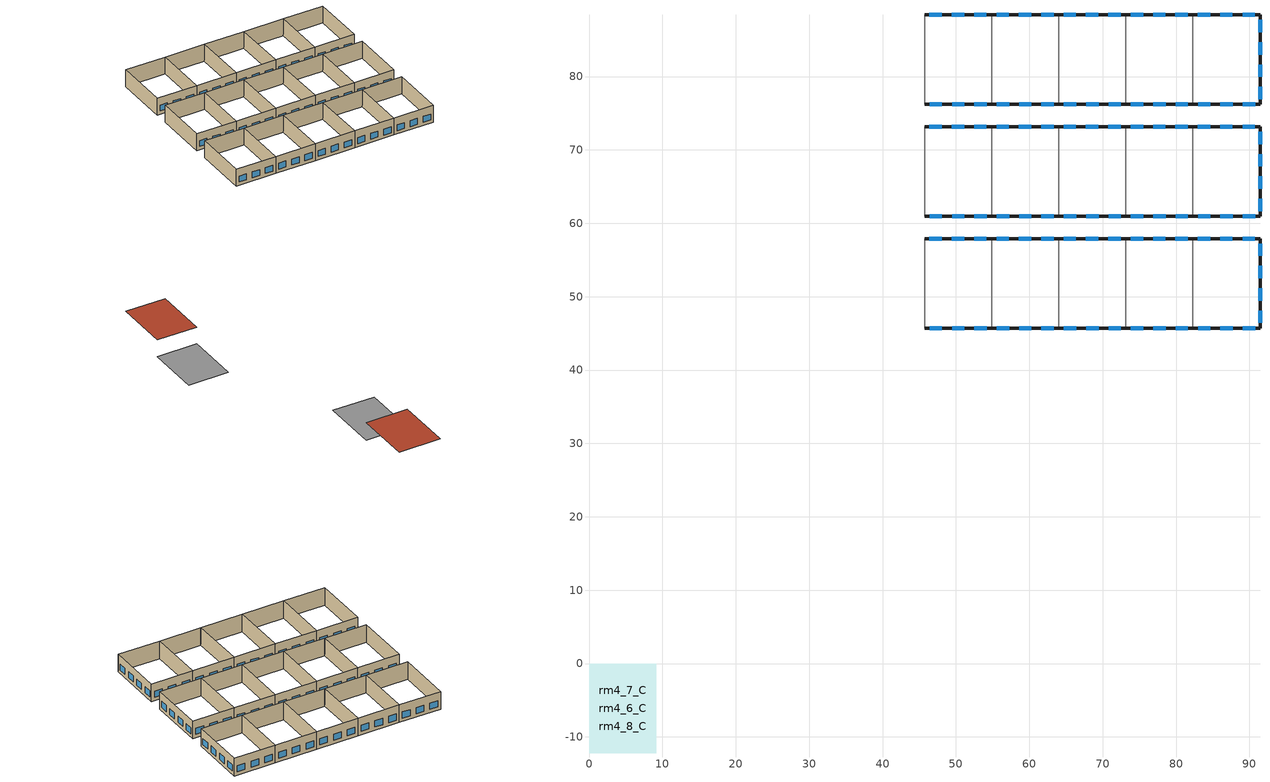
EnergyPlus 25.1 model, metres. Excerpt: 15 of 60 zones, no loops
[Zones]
rm4_6_C
 floor outside (SIMULATED_SL110): 0,-12.19 0,0 9.14,0 9.14,-12.19 z0
 wall outside (4_CONC_RADVA135): 54.86,57.91 45.72,57.91 / 45.72,45.72 54.86,45.72 z0:3.96
 wall to rm4_5_C (PARTITION115_rev): 45.72,57.91 45.72,45.72 z0:3.96
 wall to rm4_7_C (PARTITION115): 54.86,45.72 54.86,57.91 z0:3.96
 window (GT3): 54.16,57.91 52.49,57.91 / 51.12,57.91 49.44,57.91 / 48.07,57.91 46.39,57.91 / 46.42,45.72 48.1,45.72 / 49.47,45.72 51.15,45.72 / 52.52,45.72 54.19,45.72 z0.76:2.13
 roof outside (CONC_4_IN_NO96): 0,12.19 0,0 9.14,0 9.14,12.19 z3.96
rm4_7_C
 floor outside (SIMULATED_SL110): 0,-12.19 0,0 9.14,0 9.14,-12.19 z0
 wall outside (4_CONC_RADVA135): 64.01,57.91 54.86,57.91 / 54.86,45.72 64.01,45.72 z0:3.96
 wall to rm4_8_C (PARTITION115): 64.01,45.72 64.01,57.91 z0:3.96
 window (GT3): 63.31,57.91 61.63,57.91 / 60.26,57.91 58.58,57.91 / 57.21,57.91 55.53,57.91 / 55.56,45.72 57.24,45.72 / 58.61,45.72 60.29,45.72 / 61.66,45.72 63.34,45.72 z0.76:2.13
 roof outside (CONC_4_IN_NO96): 0,12.19 0,0 9.14,0 9.14,12.19 z3.96
rm4_8_C
 floor outside (SIMULATED_SL110): 0,-12.19 0,0 9.14,0 9.14,-12.19 z0
 wall outside (4_CONC_RADVA135): 73.15,57.91 64.01,57.91 / 64.01,45.72 73.15,45.72 z0:3.96
 wall to rm4_9_C (PARTITION115): 73.15,45.72 73.15,57.91 z0:3.96
 window (GT3): 72.45,57.91 70.78,57.91 / 69.4,57.91 67.73,57.91 / 66.36,57.91 64.68,57.91 / 64.71,45.72 66.39,45.72 / 67.76,45.72 69.43,45.72 / 70.81,45.72 72.48,45.72 z0.76:2.13
 roof outside (CONC_4_IN_NO96): 0,12.19 0,0 9.14,0 9.14,12.19 z3.96
rm4_9_C
 floor outside (SIMULATED_SL110): 0,-12.19 0,0 9.14,0 9.14,-12.19 z0
 wall outside (4_CONC_RADVA135): 82.3,57.91 73.15,57.91 / 73.15,45.72 82.3,45.72 z0:3.96
 wall to rm4_10_C (PARTITION115): 82.3,45.72 82.3,57.91 z0:3.96
 window (GT3): 81.59,57.91 79.92,57.91 / 78.55,57.91 76.87,57.91 / 75.5,57.91 73.82,57.91 / 73.85,45.72 75.53,45.72 / 76.9,45.72 78.58,45.72 / 79.95,45.72 81.62,45.72 z0.76:2.13
 roof outside (CONC_4_IN_NO96): 0,12.19 0,0 9.14,0 9.14,12.19 z3.96
rm4_10_C
 floor outside (SIMULATED_SL110): 0,-12.19 0,0 9.14,0 9.14,-12.19 z0
 wall outside (4_CONC_RADVA135): 82.3,45.72 91.44,45.72 91.44,57.91 82.3,57.91 z0:3.96
 window (GT3): 90.74,57.91 89.06,57.91 / 87.69,57.91 86.02,57.91 / 84.64,57.91 82.97,57.91 / 91.44,46.42 91.44,48.1 / 91.44,49.47 91.44,51.15 / 91.44,52.52 91.44,54.19 / 91.44,55.56 91.44,57.24 / 83,45.72 84.67,45.72 / 86.05,45.72 87.72,45.72 / 89.09,45.72 90.77,45.72 z0.76:2.13
 roof outside (CONC_4_IN_NO96): 0,12.19 0,0 9.14,0 9.14,12.19 z3.96
rm5_6_C
 floor outside (SIMULATED_SL110): 0,-12.19 0,0 9.14,0 9.14,-12.19 z0
 wall outside (4_CONC_RADVA135): 54.86,73.15 45.72,73.15 / 45.72,60.96 54.86,60.96 z0:3.96
 wall to rm5_5_C (PARTITION115_rev): 45.72,73.15 45.72,60.96 z0:3.96
 wall to rm5_7_C (PARTITION115): 54.86,60.96 54.86,73.15 z0:3.96
 window (GT3): 54.16,73.15 52.49,73.15 / 51.12,73.15 49.44,73.15 / 48.07,73.15 46.39,73.15 / 46.42,60.96 48.1,60.96 / 49.47,60.96 51.15,60.96 / 52.52,60.96 54.19,60.96 z0.76:2.13
 roof outside (CONC_4_IN_NO96): 0,12.19 0,0 9.14,0 9.14,12.19 z3.96
rm5_7_C
 floor outside (SIMULATED_SL110): 0,-12.19 0,0 9.14,0 9.14,-12.19 z0
 wall outside (4_CONC_RADVA135): 64.01,73.15 54.86,73.15 / 54.86,60.96 64.01,60.96 z0:3.96
 wall to rm5_8_C (PARTITION115): 64.01,60.96 64.01,73.15 z0:3.96
 window (GT3): 63.31,73.15 61.63,73.15 / 60.26,73.15 58.58,73.15 / 57.21,73.15 55.53,73.15 / 55.56,60.96 57.24,60.96 / 58.61,60.96 60.29,60.96 / 61.66,60.96 63.34,60.96 z0.76:2.13
 roof outside (CONC_4_IN_NO96): 0,12.19 0,0 9.14,0 9.14,12.19 z3.96
rm5_8_C
 floor outside (SIMULATED_SL110): 0,-12.19 0,0 9.14,0 9.14,-12.19 z0
 wall outside (4_CONC_RADVA135): 73.15,73.15 64.01,73.15 / 64.01,60.96 73.15,60.96 z0:3.96
 wall to rm5_9_C (PARTITION115): 73.15,60.96 73.15,73.15 z0:3.96
 window (GT3): 72.45,73.15 70.78,73.15 / 69.4,73.15 67.73,73.15 / 66.36,73.15 64.68,73.15 / 64.71,60.96 66.39,60.96 / 67.76,60.96 69.43,60.96 / 70.81,60.96 72.48,60.96 z0.76:2.13
 roof outside (CONC_4_IN_NO96): 0,12.19 0,0 9.14,0 9.14,12.19 z3.96
rm5_9_C
 floor outside (SIMULATED_SL110): 0,-12.19 0,0 9.14,0 9.14,-12.19 z0
 wall outside (4_CONC_RADVA135): 82.3,73.15 73.15,73.15 / 73.15,60.96 82.3,60.96 z0:3.96
 wall to rm5_10_C (PARTITION115): 82.3,60.96 82.3,73.15 z0:3.96
 window (GT3): 81.59,73.15 79.92,73.15 / 78.55,73.15 76.87,73.15 / 75.5,73.15 73.82,73.15 / 73.85,60.96 75.53,60.96 / 76.9,60.96 78.58,60.96 / 79.95,60.96 81.62,60.96 z0.76:2.13
 roof outside (CONC_4_IN_NO96): 0,12.19 0,0 9.14,0 9.14,12.19 z3.96
rm5_10_C
 floor outside (SIMULATED_SL110): 0,-12.19 0,0 9.14,0 9.14,-12.19 z0
 wall outside (4_CONC_RADVA135): 82.3,60.96 91.44,60.96 91.44,73.15 82.3,73.15 z0:3.96
 window (GT3): 90.74,73.15 89.06,73.15 / 87.69,73.15 86.02,73.15 / 84.64,73.15 82.97,73.15 / 91.44,61.66 91.44,63.34 / 91.44,64.71 91.44,66.39 / 91.44,67.76 91.44,69.43 / 91.44,70.81 91.44,72.48 / 83,60.96 84.67,60.96 / 86.05,60.96 87.72,60.96 / 89.09,60.96 90.77,60.96 z0.76:2.13
 roof outside (CONC_4_IN_NO96): 0,12.19 0,0 9.14,0 9.14,12.19 z3.96
rm6_6_C
 floor outside (SIMULATED_SL110): 0,-12.19 0,0 9.14,0 9.14,-12.19 z0
 wall outside (4_CONC_RADVA135): 54.86,88.39 45.72,88.39 / 45.72,76.2 54.86,76.2 z0:3.96
 wall to rm6_5_C (PARTITION115_rev): 45.72,88.39 45.72,76.2 z0:3.96
 wall to rm6_7_C (PARTITION115): 54.86,76.2 54.86,88.39 z0:3.96
 window (GT3): 54.16,88.39 52.49,88.39 / 51.12,88.39 49.44,88.39 / 48.07,88.39 46.39,88.39 / 46.42,76.2 48.1,76.2 / 49.47,76.2 51.15,76.2 / 52.52,76.2 54.19,76.2 z0.76:2.13
 roof outside (CONC_4_IN_NO96): 0,12.19 0,0 9.14,0 9.14,12.19 z3.96
rm6_7_C
 floor outside (SIMULATED_SL110): 0,-12.19 0,0 9.14,0 9.14,-12.19 z0
 wall outside (4_CONC_RADVA135): 64.01,88.39 54.86,88.39 / 54.86,76.2 64.01,76.2 z0:3.96
 wall to rm6_8_C (PARTITION115): 64.01,76.2 64.01,88.39 z0:3.96
 window (GT3): 63.31,88.39 61.63,88.39 / 60.26,88.39 58.58,88.39 / 57.21,88.39 55.53,88.39 / 55.56,76.2 57.24,76.2 / 58.61,76.2 60.29,76.2 / 61.66,76.2 63.34,76.2 z0.76:2.13
 roof outside (CONC_4_IN_NO96): 0,12.19 0,0 9.14,0 9.14,12.19 z3.96
rm6_8_C
 floor outside (SIMULATED_SL110): 0,-12.19 0,0 9.14,0 9.14,-12.19 z0
 wall outside (4_CONC_RADVA135): 73.15,88.39 64.01,88.39 / 64.01,76.2 73.15,76.2 z0:3.96
 wall to rm6_9_C (PARTITION115): 73.15,76.2 73.15,88.39 z0:3.96
 window (GT3): 72.45,88.39 70.78,88.39 / 69.4,88.39 67.73,88.39 / 66.36,88.39 64.68,88.39 / 64.71,76.2 66.39,76.2 / 67.76,76.2 69.43,76.2 / 70.81,76.2 72.48,76.2 z0.76:2.13
 roof outside (CONC_4_IN_NO96): 0,12.19 0,0 9.14,0 9.14,12.19 z3.96
rm6_9_C
 floor outside (SIMULATED_SL110): 0,-12.19 0,0 9.14,0 9.14,-12.19 z0
 wall outside (4_CONC_RADVA135): 82.3,88.39 73.15,88.39 / 73.15,76.2 82.3,76.2 z0:3.96
 wall to rm6_10_C (PARTITION115): 82.3,76.2 82.3,88.39 z0:3.96
 window (GT3): 81.59,88.39 79.92,88.39 / 78.55,88.39 76.87,88.39 / 75.5,88.39 73.82,88.39 / 73.85,76.2 75.53,76.2 / 76.9,76.2 78.58,76.2 / 79.95,76.2 81.62,76.2 z0.76:2.13
 roof outside (CONC_4_IN_NO96): 0,12.19 0,0 9.14,0 9.14,12.19 z3.96
rm6_10_C
 floor outside (SIMULATED_SL110): 0,-12.19 0,0 9.14,0 9.14,-12.19 z0
 wall outside (4_CONC_RADVA135): 82.3,76.2 91.44,76.2 91.44,88.39 82.3,88.39 z0:3.96
 window (GT3): 90.74,88.39 89.06,88.39 / 87.69,88.39 86.02,88.39 / 84.64,88.39 82.97,88.39 / 91.44,76.9 91.44,78.58 / 91.44,79.95 91.44,81.62 / 91.44,83 91.44,84.67 / 91.44,86.05 91.44,87.72 / 83,76.2 84.67,76.2 / 86.05,76.2 87.72,76.2 / 89.09,76.2 90.77,76.2 z0.76:2.13
 roof outside (CONC_4_IN_NO96): 0,12.19 0,0 9.14,0 9.14,12.19 z3.96
[Building]
Green Design Tools: North Axis {deg}=180.0017; Terrain=City; Loads Convergence Tolerance Value=0.04; Temperature Convergence Tolerance Value {deltaC}=0.4; Solar Distribution=FullExterior; Maximum Number of Warmup Days=25; Minimum Number of Warmup Days=6
[Site:Location]
CZ03RV2: Latitude {deg}=38.5; Longitude {deg}=-121.5; Time Zone {hr}=-8; Elevation {m}=15.24
[Site:GroundTemperature:BuildingSurface]
12.38889, 11.22224, 11.11112, 11.66668, 13.8889, 16.11112, 18.05557, 19.2778, 19.38892, 18.38889, 16.50002, 14.33334
[SizingPeriod:DesignDay] Humidity Condition Type=Wetbulb; Rain Indicator=No; Snow Indicator=No; Daylight Saving Time Indicator=No; Solar Model Indicator=ASHRAEClearSky; Sky Clearness=0
Name | Month | Day of Month | Day Type | Maximum Dry-Bulb Temperature {C} | Daily Dry-Bulb Temperature Range {deltaC} | Wetbulb or DewPoint at Maximum Dry-Bulb {C} | Barometric Pressure {Pa} | Wind Speed {m/s} | Wind Direction {deg}
CZ03RV2 Coldest Day from Weather File | 12 | 28 | WinterDesignDay | 15 | 13.3 | 8.9 | 102805.1 | 2.12 | 67
CZ03RV2 Hottest Day from Weather File | 9 | 29 | SummerDesignDay | 31.7 | 20.6 | 16.1 | 101351.8 | 5.06 | 87
[Material] Thermal Absorptance=0.9
Name | Roughness | Thickness {m} | Conductivity {W/m-K} | Density {kg/m3} | Specific Heat {J/kg-K} | Solar Absorptance | Visible Absorptance
CONC_4_IN_NO96__CC03_97 | MediumRough | 0.10159 | 1.310345 | 2242.584 | 836.7661 | 0.7
SIMULATED_SL110__IN05_111 | MediumRough | 0.245821 | 0.04324 | 9.611076 | 836.7661 | 0
SIMULATED_SL110__MAT357_112 | MediumRough | 0.4572 | 0.8648 | 1361.569 | 836.7661 | 0
SIMULATED_SL110__MAT356_113 | MediumRough | 0.3048 | 0.51888 | 1601.846 | 836.7661 | 0
PARTITION115__GP02_87 | MediumRough | 0.0158801 | 0.160161 | 800.923 | 836.7661 | 0.3
4_CONC_RADVA135__CC14_80 | MediumRough | 0.10159 | 1.801724 | 2242.584 | 836.7661 | 0.7
4_CONC_RADVA135__IN36_136 | MediumRough | 0.0762 | 0.034592 | 28.83323 | 1213.311 | 0.7
4_CONC_RADVA135__GP02_87 | MediumRough | 0.0158801 | 0.160161 | 800.923 | 836.7661 | 0.7
rm4_6_CFURN; rm4_7_CFURN; rm4_8_CFURN; rm4_9_CFURN; rm4_10_CFURN; rm5_6_CFURN; rm5_7_CFURN; rm5_8_CFURN; rm5_9_CFURN; rm5_10_CFURN; rm6_6_CFURN; rm6_7_CFURN; rm6_8_CFURN; rm6_9_CFURN; rm6_10_CFURN | Smooth | 0.00762 | 0.17296 | 640.7384 | 1255.149 | 0.7 | 0.7
[Construction]
CONC_4_IN_NO96: CONC_4_IN_NO96__CC03_97
SIMULATED_SL110: SIMULATED_SL110__IN05_111, SIMULATED_SL110__MAT357_112, SIMULATED_SL110__MAT356_113
PARTITION115; PARTITION115_rev: PARTITION115__GP02_87, PARTITION115__WMF00_116, PARTITION115__GP02_87
4_CONC_RADVA135: 4_CONC_RADVA135__CC14_80, 4_CONC_RADVA135__IN36_136, 4_CONC_RADVA135__GP02_87
GT3: BRONZE 6MM
rm4_6_CFURNCONS: rm4_6_CFURN
rm4_7_CFURNCONS: rm4_7_CFURN
rm4_8_CFURNCONS: rm4_8_CFURN
rm4_9_CFURNCONS: rm4_9_CFURN
rm4_10_CFURNCONS: rm4_10_CFURN
rm5_6_CFURNCONS: rm5_6_CFURN
rm5_7_CFURNCONS: rm5_7_CFURN
rm5_8_CFURNCONS: rm5_8_CFURN
rm5_9_CFURNCONS: rm5_9_CFURN
rm5_10_CFURNCONS: rm5_10_CFURN
rm6_6_CFURNCONS: rm6_6_CFURN
rm6_7_CFURNCONS: rm6_7_CFURN
rm6_8_CFURNCONS: rm6_8_CFURN
rm6_9_CFURNCONS: rm6_9_CFURN
rm6_10_CFURNCONS: rm6_10_CFURN
[Material:NoMass]
PARTITION115__WMF00_116: Roughness=MediumRough; Thermal Resistance {m2-K/W}=0.107499; Thermal Absorptance=0.9; Solar Absorptance=0.3
[WindowMaterial:Glazing]
BRONZE 6MM: Optical Data Type=SpectralAverage; Thickness {m}=.006; Solar Transmittance at Normal Incidence=.482; Front Side Solar Reflectance at Normal Incidence=.054; Back Side Solar Reflectance at Normal Incidence=.054; Visible Transmittance at Normal Incidence=.534; Front Side Visible Reflectance at Normal Incidence=.057; Back Side Visible Reflectance at Normal Incidence=.057; Infrared Transmittance at Normal Incidence=0; Front Side Infrared Hemispherical Emissivity=.84; Back Side Infrared Hemispherical Emissivity=.84; Conductivity {W/m-K}=.9
[WindowMaterial:Shade] Solar Transmittance=0.8; Solar Reflectance=0.19; Visible Transmittance=0.8; Visible Reflectance=0.19; Infrared Hemispherical Emissivity=0.001; Infrared Transmittance=0.99; Thickness {m}=0.001; Conductivity {W/m-K}=10000; Shade to Glass Distance {m}=0.001; Top Opening Multiplier=0; Bottom Opening Multiplier=0; Left-Side Opening Multiplier=0; Right-Side Opening Multiplier=0; Airflow Permeability=0.8
Window1001WSM; Window2530WSM; Window2531WSM; Window1003WSM; Window2532WSM; Window2533WSM; Window1004WSM; Window2534WSM; Window2535WSM; Window2536WSM; Window1006WSM; Window2537WSM; Window2538WSM; Window1007WSM; Window2539WSM; Window2540WSM; Window1008WSM; Window2541WSM; Window2542WSM; Window1009WSM; Window2543WSM; Window2544WSM; Window1010WSM; Window2545WSM; Window2546WSM; Window1011WSM; Window2547WSM; Window2548WSM; Window1012WSM; Window2549WSM; Window2550WSM; Window1013WSM; Window2551WSM; Window2552WSM; Window1014WSM; Window2553WSM; Window2554WSM; Window1015WSM; Window2555WSM; Window2556WSM; Window1016WSM; Window2557WSM; Window2558WSM; Window1017WSM; Window2559WSM; Window2560WSM; Window1018WSM; Window2561WSM; Window2562WSM; Window1005WSM; Window2563WSM; Window2564WSM; Window1019WSM; Window2565WSM; Window2566WSM; Window1020WSM; Window2567WSM; Window2568WSM; Window1021WSM; Window2569WSM; Window2570WSM; Window1022WSM; Window2571WSM; Window2572WSM; Window2573WSM; Window1023WSM; Window2574WSM; Window2575WSM; Window1024WSM; Window2576WSM; Window2577WSM; Window1025WSM; Window2578WSM; Window2579WSM; Window1026WSM; Window2580WSM; Window2581WSM; Window2582WSM; Window1027WSM; Window2583WSM; Window2584WSM; Window1028WSM; Window2585WSM; Window2586WSM; Window1029WSM; Window2587WSM; Window2588WSM; Window1030WSM; Window2589WSM; Window2590WSM; Window1031WSM; Window2591WSM; Window2592WSM; Window1032WSM; Window2593WSM; Window2594WSM; Window1033WSM; Window2595WSM; Window2596WSM; Window1034WSM; Window2597WSM; Window2598WSM; Window1035WSM; Window2599WSM; Window2600WSM; Window1036WSM; Window2601WSM; Window2602WSM; Window1037WSM; Window2603WSM; Window2604WSM; Window1038WSM; Window2605WSM; Window2606WSM; Window1039WSM; Window2607WSM; Window2608WSM; Window1040WSM; Window2609WSM; Window2610WSM; Window1041WSM; Window2611WSM; Window2612WSM; Window1042WSM; Window2613WSM; Window2614WSM; Window1043WSM; Window2615WSM; Window2616WSM; Window1044WSM; Window2617WSM; Window2618WSM; Window2619WSM; Window1045WSM; Window2620WSM; Window2621WSM; Window1046WSM; Window2622WSM; Window2623WSM; Window1047WSM; Window2624WSM; Window2625WSM; Window1048WSM; Window2626WSM; Window2627WSM; Window2628WSM; Window1049WSM; Window2629WSM; Window2630WSM; Window1050WSM; Window2631WSM; Window2632WSM; Window1051WSM; Window2633WSM; Window2634WSM; Window1052WSM; Window2635WSM; Window2636WSM; Window1053WSM; Window2637WSM; Window2638WSM; Window1054WSM; Window2639WSM; Window2640WSM; Window1055WSM; Window2641WSM; Window2642WSM; Window1056WSM; Window2643WSM; Window2644WSM; Window1057WSM; Window2645WSM; Window2646WSM; Window1058WSM; Window2647WSM; Window2648WSM; Window1059WSM; Window2649WSM; Window2650WSM; Window1060WSM; Window2651WSM; Window2652WSM; Window1061WSM; Window2653WSM; Window2654WSM; Window1062WSM; Window2655WSM; Window2656WSM; Window1063WSM; Window2657WSM; Window2658WSM; Window1064WSM; Window2659WSM; Window2660WSM; Window1065WSM; Window2661WSM; Window2662WSM; Window1066WSM; Window2663WSM; Window2664WSM; Window2665WSM; Window1067WSM; Window2666WSM; Window2667WSM; Window1068WSM; Window2668WSM; Window2669WSM; Window1069WSM; Window2670WSM; Window2671WSM; Window1070WSM; Window2672WSM; Window2673WSM; Window2674WSM; Window1071WSM; Window2675WSM; Window2676WSM; Window1072WSM; Window2677WSM; Window2678WSM; Window1073WSM; Window2679WSM; Window2680WSM; Window1074WSM; Window2681WSM; Window2682WSM; Window1075WSM; Window2683WSM; Window2684WSM; Window1076WSM; Window2685WSM; Window2686WSM; Window1077WSM; Window2687WSM; Window2688WSM; Window1078WSM; Window2689WSM; Window2690WSM; Window1079WSM; Window2691WSM; Window2692WSM; Window1080WSM; Window2693WSM; Window2694WSM; Window1081WSM; Window2695WSM; Window2696WSM; Window1082WSM; Window2697WSM; Window2698WSM; Window1083WSM; Window2699WSM; Window2700WSM; Window1084WSM; Window2701WSM; Window2702WSM; Window1085WSM; Window2703WSM; Window2704WSM; Window1086WSM; Window2705WSM; Window2706WSM; Window1087WSM; Window2707WSM; Window2708WSM; Window1088WSM; Window2709WSM; Window2710WSM; Window2711WSM; Window1089WSM; Window2712WSM; Window2713WSM; Window1090WSM; Window2714WSM; Window2715WSM; Window1091WSM; Window2716WSM; Window2717WSM; Window1092WSM; Window2718WSM; Window2719WSM; Window2720WSM; Window1093WSM; Window2721WSM; Window2722WSM; Window1094WSM; Window2723WSM; Window2724WSM; Window1095WSM; Window2725WSM; Window2726WSM; Window1096WSM; Window2727WSM; Window2728WSM; Window1097WSM; Window2729WSM; Window2730WSM; Window1098WSM; Window2731WSM; Window2732WSM; Window1099WSM; Window2733WSM; Window2734WSM; Window1100WSM; Window2735WSM; Window2736WSM; Window1101WSM; Window2737WSM; Window2738WSM; Window1102WSM; Window2739WSM; Window2740WSM; Window1103WSM; Window2741WSM; Window2742WSM; Window1104WSM; Window2743WSM; Window2744WSM; Window1105WSM; Window2745WSM; Window2746WSM; Window1106WSM; Window2747WSM; Window2748WSM; Window1107WSM; Window2749WSM; Window2750WSM; Window1108WSM; Window2751WSM; Window2752WSM; Window1109WSM; Window2753WSM; Window2754WSM; Window1110WSM; Window2755WSM; Window2756WSM; Window2757WSM; Window1111WSM; Window2758WSM; Window2759WSM; Window1112WSM; Window2760WSM; Window2761WSM; Window1113WSM; Window2762WSM; Window2763WSM; Window1114WSM; Window2764WSM; Window2765WSM; Window2766WSM; Window1115WSM; Window2767WSM; Window2768WSM; Window1116WSM; Window2769WSM; Window2770WSM; Window1117WSM; Window2771WSM; Window2772WSM; Window1118WSM; Window2773WSM; Window2774WSM; Window1119WSM; Window2775WSM; Window2776WSM; Window1120WSM; Window2777WSM; Window2778WSM; Window1121WSM; Window2779WSM; Window2780WSM; Window1122WSM; Window2781WSM; Window2782WSM; Window1123WSM; Window2783WSM; Window2784WSM; Window1124WSM; Window2785WSM; Window2786WSM; Window1125WSM; Window2787WSM; Window2788WSM; Window1126WSM; Window2789WSM; Window2790WSM; Window1127WSM; Window2791WSM; Window2792WSM; Window1128WSM; Window2793WSM; Window2794WSM; Window1129WSM; Window2795WSM; Window2796WSM; Window1130WSM; Window2797WSM; Window2798WSM; Window1131WSM; Window2799WSM; Window2800WSM; Window1132WSM; Window2801WSM; Window2802WSM; Window2803WSM; Window1133WSM; Window2804WSM; Window2805WSM
[WindowProperty:ShadingControl] Shading Type=InteriorShade; Shading Control Type=AlwaysOn; Setpoint {W/m2, W or deg C}=10.9383; Shading Control Is Scheduled=NO; Glare Control Is Active=NO
Name | Shading Device Material
Window1001WSC | Window1001WSM
Window2530WSC | Window2530WSM
Window2531WSC | Window2531WSM
Window1003WSC | Window1003WSM
Window2532WSC | Window2532WSM
Window2533WSC | Window2533WSM
Window1004WSC | Window1004WSM
Window2534WSC | Window2534WSM
Window2535WSC | Window2535WSM
Window2536WSC | Window2536WSM
Window1006WSC | Window1006WSM
Window2537WSC | Window2537WSM
Window2538WSC | Window2538WSM
Window1007WSC | Window1007WSM
Window2539WSC | Window2539WSM
Window2540WSC | Window2540WSM
Window1008WSC | Window1008WSM
Window2541WSC | Window2541WSM
Window2542WSC | Window2542WSM
Window1009WSC | Window1009WSM
Window2543WSC | Window2543WSM
Window2544WSC | Window2544WSM
Window1010WSC | Window1010WSM
Window2545WSC | Window2545WSM
Window2546WSC | Window2546WSM
Window1011WSC | Window1011WSM
Window2547WSC | Window2547WSM
Window2548WSC | Window2548WSM
Window1012WSC | Window1012WSM
Window2549WSC | Window2549WSM
Window2550WSC | Window2550WSM
Window1013WSC | Window1013WSM
Window2551WSC | Window2551WSM
Window2552WSC | Window2552WSM
Window1014WSC | Window1014WSM
Window2553WSC | Window2553WSM
Window2554WSC | Window2554WSM
Window1015WSC | Window1015WSM
Window2555WSC | Window2555WSM
Window2556WSC | Window2556WSM
Window1016WSC | Window1016WSM
Window2557WSC | Window2557WSM
Window2558WSC | Window2558WSM
Window1017WSC | Window1017WSM
Window2559WSC | Window2559WSM
Window2560WSC | Window2560WSM
Window1018WSC | Window1018WSM
Window2561WSC | Window2561WSM
Window2562WSC | Window2562WSM
Window1005WSC | Window1005WSM
Window2563WSC | Window2563WSM
Window2564WSC | Window2564WSM
Window1019WSC | Window1019WSM
Window2565WSC | Window2565WSM
Window2566WSC | Window2566WSM
Window1020WSC | Window1020WSM
Window2567WSC | Window2567WSM
Window2568WSC | Window2568WSM
Window1021WSC | Window1021WSM
Window2569WSC | Window2569WSM
Window2570WSC | Window2570WSM
Window1022WSC | Window1022WSM
Window2571WSC | Window2571WSM
Window2572WSC | Window2572WSM
Window2573WSC | Window2573WSM
Window1023WSC | Window1023WSM
Window2574WSC | Window2574WSM
Window2575WSC | Window2575WSM
Window1024WSC | Window1024WSM
Window2576WSC | Window2576WSM
Window2577WSC | Window2577WSM
Window1025WSC | Window1025WSM
Window2578WSC | Window2578WSM
Window2579WSC | Window2579WSM
Window1026WSC | Window1026WSM
Window2580WSC | Window2580WSM
Window2581WSC | Window2581WSM
Window2582WSC | Window2582WSM
Window1027WSC | Window1027WSM
Window2583WSC | Window2583WSM
Window2584WSC | Window2584WSM
Window1028WSC | Window1028WSM
Window2585WSC | Window2585WSM
Window2586WSC | Window2586WSM
Window1029WSC | Window1029WSM
Window2587WSC | Window2587WSM
Window2588WSC | Window2588WSM
Window1030WSC | Window1030WSM
Window2589WSC | Window2589WSM
Window2590WSC | Window2590WSM
Window1031WSC | Window1031WSM
Window2591WSC | Window2591WSM
Window2592WSC | Window2592WSM
Window1032WSC | Window1032WSM
Window2593WSC | Window2593WSM
Window2594WSC | Window2594WSM
Window1033WSC | Window1033WSM
Window2595WSC | Window2595WSM
Window2596WSC | Window2596WSM
Window1034WSC | Window1034WSM
Window2597WSC | Window2597WSM
Window2598WSC | Window2598WSM
Window1035WSC | Window1035WSM
Window2599WSC | Window2599WSM
Window2600WSC | Window2600WSM
Window1036WSC | Window1036WSM
Window2601WSC | Window2601WSM
Window2602WSC | Window2602WSM
Window1037WSC | Window1037WSM
Window2603WSC | Window2603WSM
Window2604WSC | Window2604WSM
Window1038WSC | Window1038WSM
Window2605WSC | Window2605WSM
Window2606WSC | Window2606WSM
Window1039WSC | Window1039WSM
Window2607WSC | Window2607WSM
Window2608WSC | Window2608WSM
Window1040WSC | Window1040WSM
Window2609WSC | Window2609WSM
Window2610WSC | Window2610WSM
Window1041WSC | Window1041WSM
Window2611WSC | Window2611WSM
Window2612WSC | Window2612WSM
Window1042WSC | Window1042WSM
Window2613WSC | Window2613WSM
Window2614WSC | Window2614WSM
Window1043WSC | Window1043WSM
Window2615WSC | Window2615WSM
Window2616WSC | Window2616WSM
Window1044WSC | Window1044WSM
Window2617WSC | Window2617WSM
Window2618WSC | Window2618WSM
Window2619WSC | Window2619WSM
Window1045WSC | Window1045WSM
Window2620WSC | Window2620WSM
Window2621WSC | Window2621WSM
Window1046WSC | Window1046WSM
Window2622WSC | Window2622WSM
Window2623WSC | Window2623WSM
Window1047WSC | Window1047WSM
Window2624WSC | Window2624WSM
Window2625WSC | Window2625WSM
Window1048WSC | Window1048WSM
Window2626WSC | Window2626WSM
Window2627WSC | Window2627WSM
Window2628WSC | Window2628WSM
Window1049WSC | Window1049WSM
Window2629WSC | Window2629WSM
Window2630WSC | Window2630WSM
Window1050WSC | Window1050WSM
Window2631WSC | Window2631WSM
Window2632WSC | Window2632WSM
Window1051WSC | Window1051WSM
Window2633WSC | Window2633WSM
Window2634WSC | Window2634WSM
Window1052WSC | Window1052WSM
Window2635WSC | Window2635WSM
Window2636WSC | Window2636WSM
Window1053WSC | Window1053WSM
Window2637WSC | Window2637WSM
Window2638WSC | Window2638WSM
Window1054WSC | Window1054WSM
Window2639WSC | Window2639WSM
Window2640WSC | Window2640WSM
Window1055WSC | Window1055WSM
Window2641WSC | Window2641WSM
Window2642WSC | Window2642WSM
Window1056WSC | Window1056WSM
Window2643WSC | Window2643WSM
Window2644WSC | Window2644WSM
Window1057WSC | Window1057WSM
Window2645WSC | Window2645WSM
Window2646WSC | Window2646WSM
Window1058WSC | Window1058WSM
Window2647WSC | Window2647WSM
Window2648WSC | Window2648WSM
Window1059WSC | Window1059WSM
Window2649WSC | Window2649WSM
Window2650WSC | Window2650WSM
Window1060WSC | Window1060WSM
Window2651WSC | Window2651WSM
Window2652WSC | Window2652WSM
Window1061WSC | Window1061WSM
Window2653WSC | Window2653WSM
Window2654WSC | Window2654WSM
Window1062WSC | Window1062WSM
Window2655WSC | Window2655WSM
Window2656WSC | Window2656WSM
Window1063WSC | Window1063WSM
Window2657WSC | Window2657WSM
Window2658WSC | Window2658WSM
Window1064WSC | Window1064WSM
Window2659WSC | Window2659WSM
Window2660WSC | Window2660WSM
Window1065WSC | Window1065WSM
Window2661WSC | Window2661WSM
Window2662WSC | Window2662WSM
Window1066WSC | Window1066WSM
Window2663WSC | Window2663WSM
Window2664WSC | Window2664WSM
Window2665WSC | Window2665WSM
Window1067WSC | Window1067WSM
Window2666WSC | Window2666WSM
Window2667WSC | Window2667WSM
Window1068WSC | Window1068WSM
Window2668WSC | Window2668WSM
Window2669WSC | Window2669WSM
Window1069WSC | Window1069WSM
Window2670WSC | Window2670WSM
Window2671WSC | Window2671WSM
Window1070WSC | Window1070WSM
Window2672WSC | Window2672WSM
Window2673WSC | Window2673WSM
Window2674WSC | Window2674WSM
Window1071WSC | Window1071WSM
Window2675WSC | Window2675WSM
Window2676WSC | Window2676WSM
Window1072WSC | Window1072WSM
Window2677WSC | Window2677WSM
Window2678WSC | Window2678WSM
Window1073WSC | Window1073WSM
Window2679WSC | Window2679WSM
Window2680WSC | Window2680WSM
Window1074WSC | Window1074WSM
Window2681WSC | Window2681WSM
Window2682WSC | Window2682WSM
Window1075WSC | Window1075WSM
Window2683WSC | Window2683WSM
Window2684WSC | Window2684WSM
Window1076WSC | Window1076WSM
Window2685WSC | Window2685WSM
Window2686WSC | Window2686WSM
Window1077WSC | Window1077WSM
Window2687WSC | Window2687WSM
Window2688WSC | Window2688WSM
Window1078WSC | Window1078WSM
Window2689WSC | Window2689WSM
Window2690WSC | Window2690WSM
Window1079WSC | Window1079WSM
Window2691WSC | Window2691WSM
Window2692WSC | Window2692WSM
Window1080WSC | Window1080WSM
Window2693WSC | Window2693WSM
Window2694WSC | Window2694WSM
Window1081WSC | Window1081WSM
Window2695WSC | Window2695WSM
Window2696WSC | Window2696WSM
Window1082WSC | Window1082WSM
Window2697WSC | Window2697WSM
Window2698WSC | Window2698WSM
Window1083WSC | Window1083WSM
Window2699WSC | Window2699WSM
Window2700WSC | Window2700WSM
Window1084WSC | Window1084WSM
Window2701WSC | Window2701WSM
Window2702WSC | Window2702WSM
Window1085WSC | Window1085WSM
Window2703WSC | Window2703WSM
Window2704WSC | Window2704WSM
Window1086WSC | Window1086WSM
Window2705WSC | Window2705WSM
Window2706WSC | Window2706WSM
Window1087WSC | Window1087WSM
Window2707WSC | Window2707WSM
Window2708WSC | Window2708WSM
Window1088WSC | Window1088WSM
Window2709WSC | Window2709WSM
Window2710WSC | Window2710WSM
Window2711WSC | Window2711WSM
Window1089WSC | Window1089WSM
Window2712WSC | Window2712WSM
Window2713WSC | Window2713WSM
Window1090WSC | Window1090WSM
Window2714WSC | Window2714WSM
Window2715WSC | Window2715WSM
Window1091WSC | Window1091WSM
Window2716WSC | Window2716WSM
Window2717WSC | Window2717WSM
Window1092WSC | Window1092WSM
Window2718WSC | Window2718WSM
Window2719WSC | Window2719WSM
Window2720WSC | Window2720WSM
Window1093WSC | Window1093WSM
Window2721WSC | Window2721WSM
Window2722WSC | Window2722WSM
Window1094WSC | Window1094WSM
Window2723WSC | Window2723WSM
Window2724WSC | Window2724WSM
Window1095WSC | Window1095WSM
Window2725WSC | Window2725WSM
Window2726WSC | Window2726WSM
Window1096WSC | Window1096WSM
Window2727WSC | Window2727WSM
Window2728WSC | Window2728WSM
Window1097WSC | Window1097WSM
Window2729WSC | Window2729WSM
Window2730WSC | Window2730WSM
Window1098WSC | Window1098WSM
Window2731WSC | Window2731WSM
Window2732WSC | Window2732WSM
Window1099WSC | Window1099WSM
Window2733WSC | Window2733WSM
Window2734WSC | Window2734WSM
Window1100WSC | Window1100WSM
Window2735WSC | Window2735WSM
Window2736WSC | Window2736WSM
Window1101WSC | Window1101WSM
Window2737WSC | Window2737WSM
Window2738WSC | Window2738WSM
Window1102WSC | Window1102WSM
Window2739WSC | Window2739WSM
Window2740WSC | Window2740WSM
Window1103WSC | Window1103WSM
Window2741WSC | Window2741WSM
Window2742WSC | Window2742WSM
Window1104WSC | Window1104WSM
Window2743WSC | Window2743WSM
Window2744WSC | Window2744WSM
Window1105WSC | Window1105WSM
Window2745WSC | Window2745WSM
Window2746WSC | Window2746WSM
Window1106WSC | Window1106WSM
Window2747WSC | Window2747WSM
Window2748WSC | Window2748WSM
Window1107WSC | Window1107WSM
Window2749WSC | Window2749WSM
Window2750WSC | Window2750WSM
Window1108WSC | Window1108WSM
Window2751WSC | Window2751WSM
Window2752WSC | Window2752WSM
Window1109WSC | Window1109WSM
Window2753WSC | Window2753WSM
Window2754WSC | Window2754WSM
Window1110WSC | Window1110WSM
Window2755WSC | Window2755WSM
Window2756WSC | Window2756WSM
Window2757WSC | Window2757WSM
Window1111WSC | Window1111WSM
Window2758WSC | Window2758WSM
Window2759WSC | Window2759WSM
Window1112WSC | Window1112WSM
Window2760WSC | Window2760WSM
Window2761WSC | Window2761WSM
Window1113WSC | Window1113WSM
Window2762WSC | Window2762WSM
Window2763WSC | Window2763WSM
Window1114WSC | Window1114WSM
Window2764WSC | Window2764WSM
Window2765WSC | Window2765WSM
Window2766WSC | Window2766WSM
Window1115WSC | Window1115WSM
Window2767WSC | Window2767WSM
Window2768WSC | Window2768WSM
Window1116WSC | Window1116WSM
Window2769WSC | Window2769WSM
Window2770WSC | Window2770WSM
Window1117WSC | Window1117WSM
Window2771WSC | Window2771WSM
Window2772WSC | Window2772WSM
Window1118WSC | Window1118WSM
Window2773WSC | Window2773WSM
Window2774WSC | Window2774WSM
Window1119WSC | Window1119WSM
Window2775WSC | Window2775WSM
Window2776WSC | Window2776WSM
Window1120WSC | Window1120WSM
Window2777WSC | Window2777WSM
Window2778WSC | Window2778WSM
Window1121WSC | Window1121WSM
Window2779WSC | Window2779WSM
Window2780WSC | Window2780WSM
Window1122WSC | Window1122WSM
Window2781WSC | Window2781WSM
Window2782WSC | Window2782WSM
Window1123WSC | Window1123WSM
Window2783WSC | Window2783WSM
Window2784WSC | Window2784WSM
Window1124WSC | Window1124WSM
Window2785WSC | Window2785WSM
Window2786WSC | Window2786WSM
Window1125WSC | Window1125WSM
Window2787WSC | Window2787WSM
Window2788WSC | Window2788WSM
Window1126WSC | Window1126WSM
Window2789WSC | Window2789WSM
Window2790WSC | Window2790WSM
Window1127WSC | Window1127WSM
Window2791WSC | Window2791WSM
Window2792WSC | Window2792WSM
Window1128WSC | Window1128WSM
Window2793WSC | Window2793WSM
Window2794WSC | Window2794WSM
Window1129WSC | Window1129WSM
Window2795WSC | Window2795WSM
Window2796WSC | Window2796WSM
Window1130WSC | Window1130WSM
Window2797WSC | Window2797WSM
Window2798WSC | Window2798WSM
Window1131WSC | Window1131WSM
Window2799WSC | Window2799WSM
Window2800WSC | Window2800WSM
Window1132WSC | Window1132WSM
Window2801WSC | Window2801WSM
Window2802WSC | Window2802WSM
Window2803WSC | Window2803WSM
Window1133WSC | Window1133WSM
Window2804WSC | Window2804WSM
Window2805WSC | Window2805WSM
[Zone] Type=1; Multiplier=1; Ceiling Height {m}=3.9624; Volume {m3}=441.7421
rm4_6_C; rm4_7_C; rm4_8_C; rm4_9_C; rm4_10_C; rm5_6_C; rm5_7_C; rm5_8_C; rm5_9_C; rm5_10_C; rm6_6_C; rm6_7_C; rm6_8_C; rm6_9_C; rm6_10_C
[People] Number of People Schedule=OffOcc; Number of People Calculation Method=People; Number of People=4.363636; Fraction Radiant=0.3
Name | Zone or ZoneList | Activity Level Schedule
rm4_6_C_PEOPLE | rm4_6_C | rm4_6_CActSched
rm4_7_C_PEOPLE | rm4_7_C | rm4_7_CActSched
rm4_8_C_PEOPLE | rm4_8_C | rm4_8_CActSched
rm4_9_C_PEOPLE | rm4_9_C | rm4_9_CActSched
rm4_10_C_PEOPLE | rm4_10_C | rm4_10_CActSched
rm5_6_C_PEOPLE | rm5_6_C | rm5_6_CActSched
rm5_7_C_PEOPLE | rm5_7_C | rm5_7_CActSched
rm5_8_C_PEOPLE | rm5_8_C | rm5_8_CActSched
rm5_9_C_PEOPLE | rm5_9_C | rm5_9_CActSched
rm5_10_C_PEOPLE | rm5_10_C | rm5_10_CActSched
rm6_6_C_PEOPLE | rm6_6_C | rm6_6_CActSched
rm6_7_C_PEOPLE | rm6_7_C | rm6_7_CActSched
rm6_8_C_PEOPLE | rm6_8_C | rm6_8_CActSched
rm6_9_C_PEOPLE | rm6_9_C | rm6_9_CActSched
rm6_10_C_PEOPLE | rm6_10_C | rm6_10_CActSched
[Lights] Schedule=OffLgt; Design Level Calculation Method=LightingLevel; Lighting Level {W}=2400; Return Air Fraction=0; Fraction Radiant=0.59; Fraction Visible=0.1; Fraction Replaceable=0
Name | Zone or ZoneList
rm4_6_C_LIGHTS | rm4_6_C
rm4_7_C_LIGHTS | rm4_7_C
rm4_8_C_LIGHTS | rm4_8_C
rm4_9_C_LIGHTS | rm4_9_C
rm4_10_C_LIGHTS | rm4_10_C
rm5_6_C_LIGHTS | rm5_6_C
rm5_7_C_LIGHTS | rm5_7_C
rm5_8_C_LIGHTS | rm5_8_C
rm5_9_C_LIGHTS | rm5_9_C
rm5_10_C_LIGHTS | rm5_10_C
rm6_6_C_LIGHTS | rm6_6_C
rm6_7_C_LIGHTS | rm6_7_C
rm6_8_C_LIGHTS | rm6_8_C
rm6_9_C_LIGHTS | rm6_9_C
rm6_10_C_LIGHTS | rm6_10_C
[ElectricEquipment] Schedule=OffLgt; Design Level Calculation Method=EquipmentLevel; Design Level {W}=900.0001; Fraction Latent=0; Fraction Radiant=0.7; Fraction Lost=0
Name | Zone or ZoneList
rm4_6_C_EQUIP | rm4_6_C
rm4_7_C_EQUIP | rm4_7_C
rm4_8_C_EQUIP | rm4_8_C
rm4_9_C_EQUIP | rm4_9_C
rm4_10_C_EQUIP | rm4_10_C
rm5_6_C_EQUIP | rm5_6_C
rm5_7_C_EQUIP | rm5_7_C
rm5_8_C_EQUIP | rm5_8_C
rm5_9_C_EQUIP | rm5_9_C
rm5_10_C_EQUIP | rm5_10_C
rm6_6_C_EQUIP | rm6_6_C
rm6_7_C_EQUIP | rm6_7_C
rm6_8_C_EQUIP | rm6_8_C
rm6_9_C_EQUIP | rm6_9_C
rm6_10_C_EQUIP | rm6_10_C
[ZoneInfiltration:DesignFlowRate] Schedule=OffInf; Design Flow Rate Calculation Method=Flow/Zone; Design Flow Rate {m3/s}=0.0173681; Constant Term Coefficient=0; Temperature Term Coefficient=0; Velocity Term Coefficient=0.224; Velocity Squared Term Coefficient=0
Name | Zone or ZoneList
rm4_6_C_INFILT | rm4_6_C
rm4_7_C_INFILT | rm4_7_C
rm4_8_C_INFILT | rm4_8_C
rm4_9_C_INFILT | rm4_9_C
rm4_10_C_INFILT | rm4_10_C
rm5_6_C_INFILT | rm5_6_C
rm5_7_C_INFILT | rm5_7_C
rm5_8_C_INFILT | rm5_8_C
rm5_9_C_INFILT | rm5_9_C
rm5_10_C_INFILT | rm5_10_C
rm6_6_C_INFILT | rm6_6_C
rm6_7_C_INFILT | rm6_7_C
rm6_8_C_INFILT | rm6_8_C
rm6_9_C_INFILT | rm6_9_C
rm6_10_C_INFILT | rm6_10_C
[InternalMass] Surface Area {m2}=111.4836
Name | Construction | Zone
rm4_6_CFURNMASS | rm4_6_CFURNCONS | rm4_6_C
rm4_7_CFURNMASS | rm4_7_CFURNCONS | rm4_7_C
rm4_8_CFURNMASS | rm4_8_CFURNCONS | rm4_8_C
rm4_9_CFURNMASS | rm4_9_CFURNCONS | rm4_9_C
rm4_10_CFURNMASS | rm4_10_CFURNCONS | rm4_10_C
rm5_6_CFURNMASS | rm5_6_CFURNCONS | rm5_6_C
rm5_7_CFURNMASS | rm5_7_CFURNCONS | rm5_7_C
rm5_8_CFURNMASS | rm5_8_CFURNCONS | rm5_8_C
rm5_9_CFURNMASS | rm5_9_CFURNCONS | rm5_9_C
rm5_10_CFURNMASS | rm5_10_CFURNCONS | rm5_10_C
rm6_6_CFURNMASS | rm6_6_CFURNCONS | rm6_6_C
rm6_7_CFURNMASS | rm6_7_CFURNCONS | rm6_7_C
rm6_8_CFURNMASS | rm6_8_CFURNCONS | rm6_8_C
rm6_9_CFURNMASS | rm6_9_CFURNCONS | rm6_9_C
rm6_10_CFURNMASS | rm6_10_CFURNCONS | rm6_10_C
[Schedule:Compact]
OffOcc: Through: 12/31, For: Sundays Holidays, Until:  6:00, 0, Until: 18:00, 0.05, Until: 24:00, 0, For: Weekdays WinterDesignDay SummerDesignDay, Until:  6:00, 0, Until:  7:00, 0.1, Until:  8:00, 0.2, Until: 12:00, 0.95, Until: 13:00, 0.5, Until: 17:00, 0.95, Until: 18:00, 0.3, Until: 22:00, 0.1, Until: 24:00, 0.05, For: Saturdays, Until:  6:00, 0, Until:  8:00, 0.1, Until: 12:00, 0.3, Until: 17:00, 0.1, Until: 19:00, 0.05, Until: 24:00, 0
OffLgt: Through: 12/31, For: Sundays Holidays, Until: 24:00, 0.05, For: Weekdays WinterDesignDay SummerDesignDay, Until:  5:00, 0.05, Until:  7:00, 0.1, Until:  8:00, 0.3, Until: 12:00, 0.9, Until: 13:00, 0.8, Until: 17:00, 0.9, Until: 18:00, 0.5, Until: 20:00, 0.3, Until: 22:00, 0.2, Until: 23:00, 0.1, Until: 24:00, 0.05, For: Saturdays, Until:  6:00, 0.05, Until:  8:00, 0.1, Until: 12:00, 0.3, Until: 17:00, 0.15, Until: 24:00, 0.05
OffInf: Through: 12/31, For: Sundays Holidays, Until: 24:00, 1, For: Weekdays WinterDesignDay SummerDesignDay, Until:  6:00, 1, Until: 22:00, 0, Until: 24:00, 1, For: Saturdays, Until:  6:00, 1, Until: 18:00, 0, Until: 24:00, 1
rm4_6_CActSched; rm4_7_CActSched; rm4_8_CActSched; rm4_9_CActSched; rm4_10_CActSched; rm5_6_CActSched; rm5_7_CActSched; rm5_8_CActSched; rm5_9_CActSched; rm5_10_CActSched; rm6_6_CActSched; rm6_7_CActSched; rm6_8_CActSched; rm6_9_CActSched; rm6_10_CActSched: Through: 12/31, For: AllDays, Until: 24:00, 123.06
